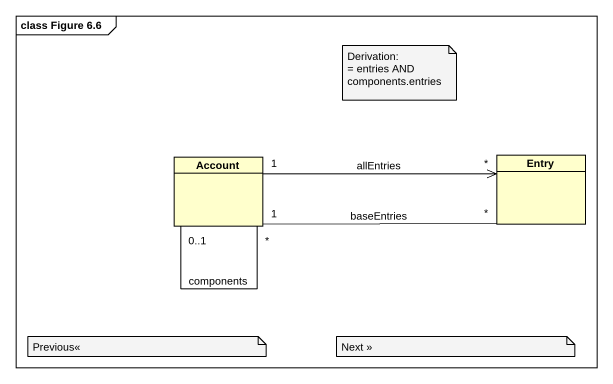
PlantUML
@startuml
mainframe class Figure 6.6
hide circle
hide empty members
class Account
class Entry
Account "0..1" -- "*" Account : components
Account "1" -right- "*" Entry : baseEntries
Account "1" -right-> "*" Entry : allEntries
note as N1
  Derivation:
  ~= entries AND components.entries
end note
note as N2
  Previous<<
end note
note as N3
  Next >>
end note
@enduml
